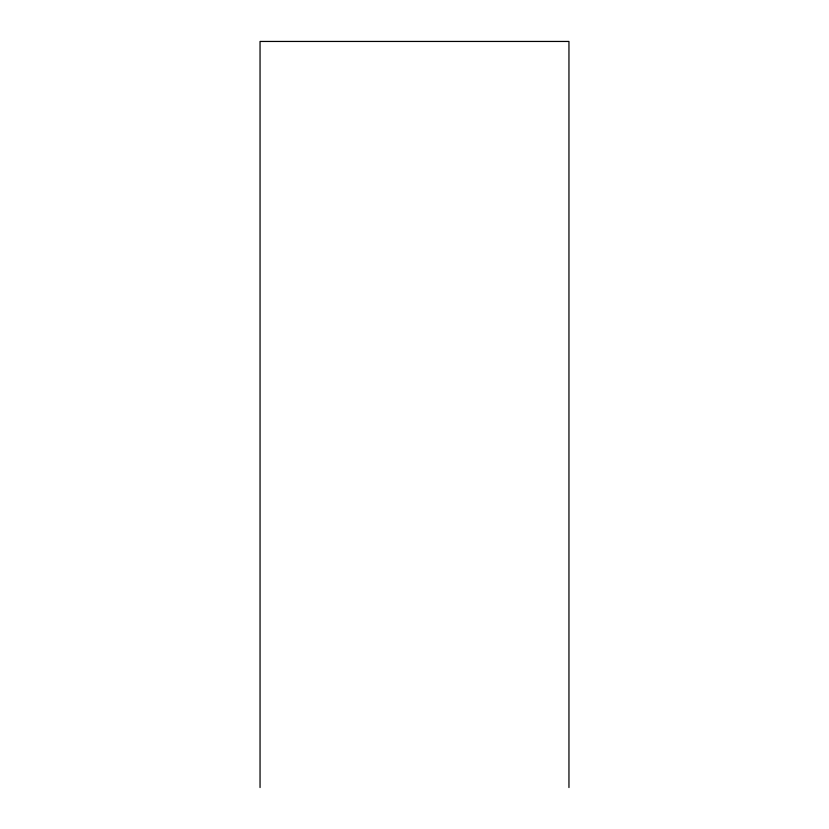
<?xml version="1.0" encoding="UTF-8"?>
<svg xmlns="http://www.w3.org/2000/svg" width="829" height="829" viewBox="0 0 829 829"><rect width="100%" height="100%" fill="white"/><g stroke="black" fill="none" stroke-linecap="round" stroke-linejoin="round"><path stroke-width="1.24" d="M568.953 787.55L568.953 41.45L260.047 41.45L260.047 787.55"/></g></svg>
